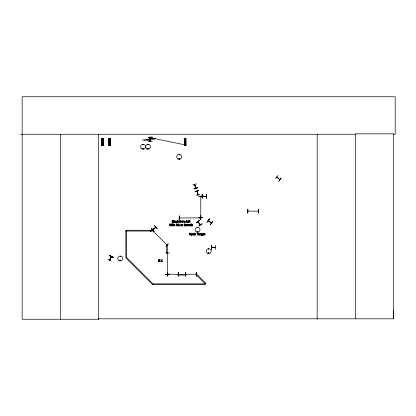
<?xml version="1.0" encoding="UTF-8"?>
<svg xmlns="http://www.w3.org/2000/svg" width="416" height="416" viewBox="0 0 416 416"><rect width="100%" height="100%" fill="white"/><g stroke="black" fill="none" stroke-linecap="round" stroke-linejoin="round"><path stroke-width="0.62" d="M167.617 273.946L167.409 274.284L167.596 253.1M393.255 134.259L395.2 134.259L395.2 96.751L22.142 96.751L22.142 319.249L98.571 319.249L98.519 318.812L393.541 318.812L393.598 310.768M152.365 230.334C152.006 230.069 152.698 229.715 152.36 231.036L125.85 231.036M152.131 230.095L167.112 245.045L166.998 244.707M167.211 244.925L166.852 244.79M167.352 253.115L167.352 245.164L166.582 245.164L166.582 253.115L167.414 253.032L167.596 253.38M200.959 196.711L200.798 196.357L200.938 196.794M200.798 217.24L200.756 217.558M119.985 260.354C120.786 259.626 120.24 261.061 120.047 260.473M120.474 256.433L120.042 256.49L120.442 256.381M120.598 260.447C119.72 258.976 120.094 261.825 120.562 260.177M142.714 148.616C143.712 147.456 143.307 149.765 142.75 148.71M142.839 148.548C143.265 149.594 143.51 147.722 142.86 148.616M147.914 144.638L148.34 144.695L147.924 144.695M147.737 148.616C148.876 147.363 148.122 150.067 147.815 148.439M147.852 148.616C148.564 147.805 148.247 149.427 147.893 148.678M179.4 154.846L179 154.679L179.358 154.887M179.546 158.709C178.318 159.905 179.416 157.248 179.442 158.964M197.335 227.646L197.74 227.536L197.382 227.744M197.184 231.468C197.85 232.851 198.052 230.516 197.246 231.39M208.515 248.986C208.858 249.907 208.889 248.258 208.499 249.189M208.302 253.006C209.3 251.722 208.894 254.394 208.343 252.912M208.426 252.933C208.972 253.864 208.915 252.304 208.52 252.834M208.744 220.776L208.421 220.49M211.063 222.841L211.323 223.08M194.615 184.506L195.666 188.172M198.016 194.88L197.127 191.131M197.064 191.064L196.992 191.459M198.177 194.87L198.099 194.527M167.591 274.253L167.575 273.905M200.777 196.44L200.803 196.758M197.938 221.744L200.278 224.801M198.271 221.92L198.021 221.624M200.117 224.526L200.47 224.754M258.45 211.214L247.806 211.078M150.072 139.173L150.155 139.49M111.426 256.672L109.621 260.146L111.446 256.682M153.202 229.746L152.797 229.897M155.657 227.141L152.838 229.824M178.032 274.326L167.606 274.123M142.912 144.586L143.208 144.882L143 144.524M178.984 158.59C179.483 159.713 179.275 157.664 179.02 158.881M109.621 255.637L113.251 257.275L109.632 255.616M109.491 260.052L111.322 256.526M111.436 256.641L109.616 260.114M111.316 260.998L107.765 259.215M179.338 217.76L179.78 217.755L179.343 217.896M194.636 184.501L194.693 184.772M195.619 187.855L195.863 188.198L194.589 184.418M198.162 194.828L197.096 191.11M153.182 229.741L152.89 229.996M155.719 227.328L152.916 230.058L155.724 227.266M207.069 222.066L209.56 218.967M210.252 224.63L212.701 221.494M210.366 224.718L212.857 221.619M275.548 178.547L278.023 175.438M281.164 177.965L278.824 181.184M278.808 181.173L281.143 177.949M179.426 217.937L200.626 217.896M206.294 196.388L202.457 196.414M211.739 247.203L215.675 247.203M215.623 247.354L211.754 247.354M150.597 231.244L153.53 228.556L150.582 231.228M150.717 231.364L153.494 228.519M168.584 243.61L165.812 246.459M151.304 228.67L154.076 231.52M196.274 222.737L199.529 220.444L196.264 222.721M196.368 222.851L199.514 220.423M200.309 224.843L198.063 221.66M198.89 226.07L202.119 223.746M202.108 223.73L198.853 226.023M143.265 148.788L142.932 148.788M197.387 231.4C198.531 231.322 196.83 232.263 197.491 231.338M192.774 184.891L196.612 183.851M193.898 188.822L197.72 187.725M195.073 191.578L198.848 190.32L195.088 191.63M196.186 195.458L200.023 194.407M202.457 196.217L206.346 196.238M215.592 247.38L211.687 247.385M276.874 176.977L279.802 179.566L276.718 177.086M102.372 145.059L102.586 145.376M109.741 145.371L109.606 145.059M185.281 145.33L185.219 145.018M258.445 209.16L258.456 213.132L258.471 209.16M247.816 213.132L247.801 209.16L247.785 213.138M185.671 272.246L185.682 276.224L185.682 272.246M185.832 274.321L196.388 274.144M101.639 138.284L103.173 138.263L103.22 145.444L101.717 145.465L101.639 138.284L101.811 145.465M101.754 139.012L103.08 139.001M108.987 139.012L110.313 139.001M101.759 139.5L103.085 139.485M108.992 139.5L110.318 139.485M184.47 139.012L185.796 139.001M101.764 140.228L103.09 140.213M108.997 140.228L110.323 140.213M184.475 139.5L185.801 139.485M101.769 140.878L103.095 140.863M109.002 140.878L110.328 140.863M184.486 140.228L185.812 140.213M101.78 141.606L103.106 141.591M109.013 141.606L110.339 141.591M184.491 140.878L185.817 140.863M184.496 141.606L185.822 141.591M101.816 144.732L103.142 144.716M109.049 144.732L110.375 144.716M101.592 144.94L103.36 144.919L101.598 144.997M108.831 144.94L110.599 144.919L108.831 144.997M184.532 144.732L185.858 144.716M184.314 144.997L186.082 144.976M200.616 215.842L200.694 219.814M200.585 217.896L200.195 217.74L200.626 217.76M165.516 252.975L169.494 253.006M165.521 274.524L169.494 274.295L165.521 274.539M165.521 274.373L169.494 274.321M20.8 134.415L22.142 134.41M22.142 134.259L355.358 134.259M152.282 137.119L148.304 137.322L152.282 137.098M148.304 137.29L152.282 137.311M154.17 138.31L150.857 138.31L154.17 138.538M149.874 138.372L150.857 138.372M149.874 138.481L150.857 138.481M150.072 139.09L150.514 139.09M150.072 139.251L150.514 139.251M150.072 139.365L150.514 139.365M150.072 139.532L150.514 139.532M146.572 139.729L154.357 139.729M150.025 139.818L150.415 140.041L142.423 140.005M150.415 139.859L143.9 140M152.282 141.294L148.304 141.352M202.15 194.319L202.171 198.292M202.358 196.461L206.357 196.461M152.36 230.261L125.85 230.261L125.85 257.54L126.625 257.54L153.052 283.967L152.506 284.513L126.079 258.086L126.625 257.54L126.625 231.036M215.675 245.284L215.701 249.257M182.359 220.922L182.057 220.922A0.629 0.629 0 0 0 181.698 221.125L181.61 222.227L182.359 222.555A0.624 0.624 0 0 0 182.718 222.352L182.718 221.125M155.054 138.674L185.51 144.981M194.776 184.418L195.858 188.115M109.715 255.46L113.24 257.291M109.647 255.59L113.173 257.421M211.463 222.966L208.364 220.672M211.422 223.106L208.343 220.652M208.276 220.631L211.39 223.137M200.788 217.589L200.798 196.399M167.575 253.058L167.575 253.422M151.424 228.556L154.18 231.416M197.865 221.728L200.335 224.874M196.888 191.1L197.99 194.943M150.514 139.173L150.472 139.448M200.98 196.435L200.938 196.752M185.786 138.263L185.864 145.444M185.682 138.263L185.765 145.449M185.604 138.268L185.708 145.449M185.531 138.268L185.593 145.449M185.458 138.268L185.505 145.449M185.406 145.449L185 145.454M184.792 138.278L184.902 145.465M184.735 138.284L184.787 145.465M184.652 138.284L184.694 145.465L184.569 138.284M184.465 138.284L184.538 145.465M110.401 138.263L110.391 145.444L110.23 138.263M110.198 138.263L110.276 145.449M110.193 145.449L109.949 138.268M109.923 145.449L109.517 145.454M109.309 138.278L109.413 145.465M109.247 138.284L109.314 145.465M109.164 138.284L109.216 145.465M109.075 138.284L109.127 145.465M108.976 138.284L109.07 145.465M103.054 138.263L103.147 145.444M102.97 138.263L103.043 145.449L102.882 138.268M102.825 138.268L102.877 145.449M102.705 138.268L102.794 145.449M102.107 138.278L102.18 145.465L102.014 138.284M101.93 138.284L102.066 145.465M101.847 138.284L101.92 145.465L101.743 138.284M200.819 215.842L200.845 219.814M167.435 273.905L167.435 274.264M393.541 318.812L393.541 133.827L355.358 133.827L355.358 318.812M317.169 134.259L317.169 319.249M211.671 245.284L211.645 249.257M202.316 194.319L202.316 198.292M155.054 137.93L155.054 138.923M154.17 137.93L154.17 138.923M150.738 137.322L150.717 141.294M150.514 137.322L150.54 141.294M150.072 137.322L150.046 141.294M149.854 137.322L149.869 141.294M98.514 134.259L98.514 319.249M60.33 134.259L60.33 319.249M182.281 220.922A0.629 0.629 0 0 1 182.645 221.125M190.83 234.125C189.446 236.964 189.457 231.28 190.83 234.125M176.155 221.608C176.03 222.648 178.017 222.232 176.306 222.513A0.608 0.608 0 0 1 175.989 222.248L176.077 221.13L177.07 221.036L176.155 221.608M202.493 234.993L202.218 235.664L201.323 235.706C203.871 234.993 199.602 235.29 201.708 233.568A0.707 0.707 0 0 1 202.228 233.667L202.493 233.6L202.493 234.993M192.728 234.343C192.946 235.524 191.24 234.796 191.672 235.758L191.407 235.758L191.407 233.6L192.395 233.61L192.728 234.343M175.708 221.738L175.516 222.352A0.624 0.624 0 0 1 175.157 222.555L174.408 222.227L174.491 221.125A0.629 0.629 0 0 1 174.855 220.922L175.157 220.922A0.619 0.619 0 0 1 175.516 221.125L175.708 221.738M179.691 220.766L179.681 222.529L179.946 222.529L179.946 221.172L180.378 220.953C179.696 220.979 180.861 219.7 179.691 220.766M182 225.228L181.808 225.841A0.624 0.624 0 0 1 181.449 226.044L180.695 225.711L180.783 224.614A0.629 0.629 0 0 1 181.147 224.406L181.449 224.406A0.619 0.619 0 0 1 181.808 224.614L182 225.228M188.729 220.766L188.718 222.529L188.984 222.529L188.984 221.172L189.628 221.172C189.634 223.106 190.601 222.726 189.894 221.172L190.382 220.953L189.894 220.953L189.894 220.501L189.628 220.953C188.464 221.177 190.044 219.627 188.729 220.766M189.28 233.875C188.843 235.945 192.052 235.217 190.975 233.47A0.806 0.806 0 0 0 190.575 233.106L189.649 233.194L189.28 233.875M187.075 221.567L187.387 222.446L188.396 222.43L187.34 221.894L188.422 221.764L188.157 221.005L187.496 220.964L187.075 221.567M189.42 225.051L189.727 225.93L190.736 225.919L189.686 225.384L190.767 225.254L190.502 224.489L189.842 224.453L189.42 225.051M192.904 234.213L193.216 235.092L194.225 235.076L193.17 234.546L194.251 234.416L193.986 233.652L193.326 233.61L192.904 234.213M202.779 234.213L203.091 235.092L204.1 235.076L203.044 234.546L204.126 234.416L203.861 233.652L203.2 233.61L202.779 234.213M173.202 221.894L172.349 222.29L172.349 221.515L173.202 221.894M185.37 225.378L184.517 225.774L184.517 224.999L185.37 225.378M191.615 224.78C192.509 225.696 192.421 225.612 191.599 225.919L192.27 226.044A0.603 0.603 0 0 0 192.577 225.909C192.65 224.905 191.376 224.786 192.681 224.515L191.615 224.78M173.493 221.884L173.155 222.435L172.068 222.529L172.068 220.428C173.82 220.007 172.968 221.26 173.493 221.884M178.136 224.354C178.87 225.607 180.024 225.54 178.105 225.888C179.457 226.746 180.118 224.656 178.485 224.661C178.542 223.876 180.393 224.219 178.547 223.917A0.671 0.671 0 0 0 178.235 224.141L178.136 224.354M185.661 225.368L185.318 225.924L184.236 226.013L184.236 223.912C185.988 223.491 185.13 224.749 185.661 225.368M174.6 221.473C174.798 223.912 176.103 220.21 174.6 221.473M180.892 224.957C181.085 227.401 182.39 223.694 180.892 224.957M181.802 221.473C182 223.912 183.305 220.21 181.802 221.473M192.452 234.374C192.535 235.347 191.038 234.983 191.672 233.984L192.254 233.844L192.452 234.374M185.822 225.404L185.806 225.555A0.541 0.541 0 0 0 185.89 225.846L187.06 226.013L186.966 224.593L185.936 224.474L186.794 224.978L185.822 225.404M198.63 234.567L198.614 234.718A0.541 0.541 0 0 0 198.697 235.004L199.867 235.175L199.768 233.75L198.739 233.631L199.602 234.135L198.63 234.567M201.474 234.12C201.682 236.35 202.784 232.866 201.474 234.12M102.154 141.159C102.523 142.282 103.017 140.358 102.154 141.159M109.387 141.159C109.756 142.282 110.25 140.358 109.387 141.159M184.87 141.159C185.245 142.282 185.739 140.358 184.87 141.159M186.098 225.43L186.498 225.8L186.794 225.186L186.098 225.43M198.905 234.593L199.306 234.962L199.602 234.348L198.905 234.593M173.103 220.938L172.349 221.281L172.349 220.667L173.103 220.938M185.271 224.427L184.517 224.765L184.517 224.151L185.271 224.427M187.372 221.39C188.37 222.352 188.188 220.485 187.372 221.39M189.717 224.874C190.715 225.841 190.533 223.969 189.717 224.874M193.201 234.036C194.199 234.998 194.017 233.132 193.201 234.036M203.076 234.036C204.074 234.998 203.892 233.132 203.076 234.036M171.621 223.912L171.2 225.675L170.773 223.912L170.492 223.912L170.071 225.659L169.65 223.912L169.364 223.912L169.9 226.013L170.206 226.013L170.622 224.271L171.054 226.013L171.366 226.013L171.891 223.912L171.621 223.912M159.494 259.683L158.985 260.504L158.163 259.683L158.813 260.728L158.148 261.778L158.969 260.941L159.801 261.778L159.141 260.718L159.801 259.683L159.494 259.683M162.074 259.683L161.564 260.504L160.748 259.683L161.392 260.728L160.727 261.778L161.548 260.941L162.38 261.778L161.72 260.718L162.38 259.683L162.074 259.683M209.43 218.863L207.111 222.102L209.43 218.863M178.199 220.953L177.58 221.619L177.315 220.334L177.315 222.529L177.684 221.764L178.62 222.529L177.882 221.608L178.532 220.953L178.199 220.953M196.456 273.946L195.91 274.492L205.28 283.863L205.28 284.638L153.052 284.638L153.052 283.863L205.28 283.863L205.826 283.317L196.456 273.946M184.408 221.062L183.18 220.953L183.18 222.529L183.81 221.161L184.34 222.529C183.622 220.854 185.734 220.776 184.969 222.529L185.234 222.529L185.203 221.218L184.408 221.062M154.482 225.607L157.123 228.582L154.482 225.607M180.934 221.328L180.575 222.529L180.575 220.953L181.407 220.958L180.934 221.328M182.634 224.817L182.27 226.013L182.27 224.437L183.108 224.448L182.634 224.817M187.793 224.817L187.434 226.013L187.434 224.437L188.266 224.448L187.793 224.817M188.838 224.817L188.474 226.013L188.474 224.437L189.306 224.448L188.838 224.817M200.6 233.974L200.236 235.175L200.236 233.6L201.074 233.605L200.6 233.974M174.132 224.52L173.748 223.818L173.748 226.013L174.013 224.838L174.424 224.645L174.985 226.013L174.912 224.635L174.132 224.52M194.906 233.683L194.522 233.6L194.522 235.175L194.787 234L195.198 233.808L195.759 235.175L195.686 233.792L194.906 233.683M173.534 225.763L173.103 225.711L173.066 224.656L173.55 224.437L172.801 223.985C172.494 224.37 172.692 226.72 173.55 225.763M205.15 234.92L204.714 234.874L204.677 233.818L205.166 233.6L204.412 233.147C204.11 233.527 204.308 235.882 205.166 234.92M197.704 187.673L193.944 188.978L197.704 187.673M167.56 272.246L167.461 276.224L167.56 272.246M178.313 272.246L178.214 276.219L178.313 272.246M196.534 272.246L196.44 276.219L196.534 272.246M110.406 138.263L108.872 138.284L108.961 145.465L110.484 145.444L110.406 138.263M185.89 138.263L184.361 138.284L184.439 145.465L185.968 145.444L185.89 138.263M202.857 196.123L198.879 196.368L202.857 196.123M179.327 215.842L179.15 219.82L179.317 215.842M202.857 217.63L198.884 217.875L202.857 217.63M206.57 194.319L206.372 198.292L206.57 194.319M174.023 220.334L173.758 220.334L173.758 222.529L174.023 222.529L174.023 220.334M186.784 220.334L186.519 220.334L186.519 222.529L186.784 222.529L186.784 220.334M191.308 223.818L191.043 223.818L191.043 226.013L191.308 226.013L191.308 223.818M172.411 223.902L172.11 224.172L172.411 223.902M176.68 223.912L176.285 223.912L176.285 226.013L176.545 224.203L177.783 226.013L177.783 223.912L177.523 225.576L176.68 223.912M172.39 224.437L172.125 224.437L172.125 226.013L172.39 226.013L172.39 224.437M198.531 233.074L196.841 233.074L197.548 233.324L197.548 235.175L197.829 235.175L197.829 233.324L198.531 233.074M211.697 245.284L211.479 249.257L211.697 245.284M186.03 274.305L178.079 274.305L178.079 275.08L186.03 275.08L186.03 274.305M177.949 159.006A2.486 2.486 0 0 0 181.672 156.853A2.486 2.486 0 0 0 177.949 154.7A2.486 2.486 0 0 0 177.949 159.006M119.012 260.645A2.48 2.48 0 0 0 122.736 258.497A2.48 2.48 0 0 0 119.012 256.35A2.48 2.48 0 0 0 119.012 260.645M196.316 231.852A2.475 2.475 0 0 0 200.028 229.71A2.475 2.475 0 0 0 196.316 227.568A2.475 2.475 0 0 0 196.316 231.852M146.89 148.892A2.465 2.465 0 0 0 150.587 146.76A2.465 2.465 0 0 0 146.89 144.622A2.465 2.465 0 0 0 146.89 148.892M141.866 148.892A2.465 2.465 0 0 0 145.564 146.76A2.465 2.465 0 0 0 141.866 144.622A2.465 2.465 0 0 0 141.866 148.892M207.444 253.297A2.486 2.486 0 0 0 211.172 251.144A2.486 2.486 0 0 0 207.444 248.997A2.486 2.486 0 0 0 207.444 253.297"/></g></svg>
